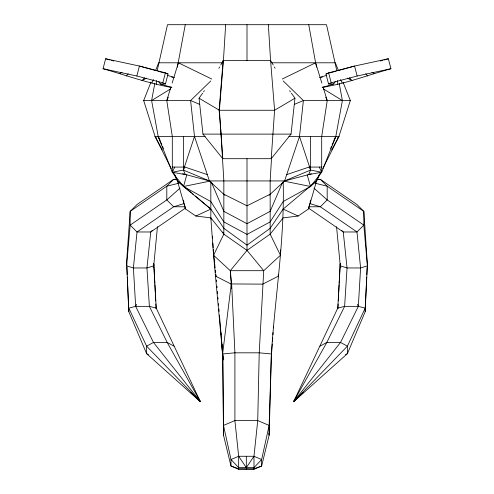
<?xml version="1.0" encoding="UTF-8"?>
<svg xmlns="http://www.w3.org/2000/svg" width="494" height="494" viewBox="0 0 494 494"><rect width="100%" height="100%" fill="white"/><g stroke="black" fill="none" stroke-linecap="round" stroke-linejoin="round"><path stroke-width="0.74" d="M322.872 87.407L337.371 84.431L337.427 80.571M283.167 181.699C284.797 239.38 275.047 296.53 271.379 353.957L269.144 435.134L261.635 466.04L253.978 469.3L238.658 469.3L230.994 466.04L223.492 435.134L222.745 354.711M340.273 263.716L337.76 308.133L293.627 401.715L347.393 353.648L365.202 311.683L366.702 277.004M366.801 274.695L367.141 266.988M367.308 263.135L363.837 211.395L356.977 204.541L320.328 179.334L317.278 179.334M337.915 308.602L338.149 303.977M338.304 300.895L338.649 293.961M338.73 292.417L339.112 284.711M339.193 283.167L340.156 263.901M296.227 396.972L293.627 401.715L340.533 342.441L358.341 306.354L360.595 267.964L356.977 231.976L320.328 206.776L310.078 203.621M223.356 61.62L223.424 60.447L220.769 65.01M222.51 158.698L271.212 158.698L274.596 110.267L270.576 60.447L223.146 60.447L219.12 110.267L221.04 134.109L223.844 180.934L223.844 234.144L213.556 255.256L222.621 353.957L222.806 360.7M271.583 157.16L270.156 180.934L270.156 234.144L280.444 255.256L263.722 270.693L230.278 270.693L213.556 255.256L210.833 217.873L210.833 181.699M223.381 61.268L225.653 24.7M153.727 263.716L156.24 308.133L200.373 401.715L146.607 353.648L128.798 311.683L126.631 261.592L130.163 211.395L137.023 204.541L173.672 179.334L176.722 179.334M271.379 356.223L272.262 343.96M272.422 341.663L272.7 337.828M272.916 334.759L273.083 332.462M273.417 327.862L273.528 326.33M202.62 93.181L199.051 98.207L202.948 134.109L222.788 158.698L219.404 110.267L223.424 60.447M153.103 267.235L153.727 265.84L157.456 226.653M253.978 469.3L253.978 456.271L257.732 420.573L259.22 352.821L263.722 270.693L247 250.378L223.844 234.144L210.833 217.873L195.834 216.039L185.46 208.913L177.432 180.934L174.382 173.876M271.212 158.698L291.052 134.109L294.949 98.207L291.38 93.181M269.125 195.284L284.581 180.934L299.5 136.455L303.396 100.554L283.216 80.948M322.99 86.759L327.238 100.554L321.693 136.455L321.693 172.258L310.473 186.497L283.167 201.546L270.156 221.911L247 234.403L223.844 221.911L210.833 201.546L183.527 186.497L177.432 180.934L173.647 173.406M185.256 24.7L177.371 67.19M339.156 83.183L342.391 100.554L335.803 136.455L321.693 172.258L308.645 174.604L284.581 180.934L209.419 180.934L182.638 173.69M320.353 173.406L316.568 180.934L283.167 209.092L270.156 228.321L247 245.141L223.844 228.321L210.833 209.092L183.527 186.497L172.307 172.258L158.197 136.455L151.609 100.554L154.844 83.183M157.098 71.105L167.485 24.7L326.515 24.7L336.902 71.105M309.726 203.756L308.54 208.913L298.166 216.039L283.167 217.873L270.156 234.144L247 250.378L230.278 270.693L231.501 288.638M310.065 202.287L310.572 200.076M171.128 87.407C147.904 83.19 125.692 75.205 103.067 68.722L105.648 58.761L139.425 66.054L165.397 72.859L168.04 73.995L165.459 83.955L160.303 83.955L158.611 81.541M103.067 68.722L136.844 76.02L139.425 66.054L155.289 70.457M165.459 83.955L162.822 82.819L165.397 72.859L163.946 72.859L158.173 71.26M210.098 181.088L183.527 186.497L186.788 174.833M319.618 173.876L316.568 180.934L308.54 208.913L308.54 207.394M183.404 136.455L183.404 170.078L185.355 174.604L172.307 172.258L172.307 136.455L166.762 100.554L171.01 86.759M172.128 83.128L178.396 62.794L211.741 79.028M322.761 168.621L338.933 136.455L350.332 100.554L342.984 82.029M184.367 167.151L194.5 136.455L190.604 100.554L210.784 80.948M171.239 168.621L155.067 136.455L143.668 100.554L151.016 82.029M155.542 70.63L158.648 62.794L222.522 62.794M282.562 182.348L270.156 211.346L247 223.708L223.844 211.346L211.438 182.348M310.596 136.455L310.596 170.078L308.645 174.604L311.362 173.69M330.61 148.459L331.53 146.341M332.141 144.927L335.803 136.455L334.068 139.882M197.773 396.972L200.373 401.715L153.467 342.441L135.659 306.354L136.597 304.261M151.973 82.819L153.473 79.503M166.762 100.554L168.287 97.17M174.722 167.077L172.307 172.258L183.404 170.078L209.419 180.934L224.875 195.284M311.164 185.127L310.473 186.497L283.902 181.088M183.404 170.078L184.947 167.077L207.295 174.604M331.672 149.935L338.933 136.455L288.829 136.455M218.873 68.271L219.626 66.968M230.278 270.693L231.661 284.136L234.903 352.821L234.903 420.573L238.658 456.271L246.315 467.639L253.978 456.271L261.635 459.525L261.635 466.04L253.978 468.781L238.658 468.744L230.994 466.04L230.994 459.525L223.492 425.427L222.745 353.957L219.447 315.153M322.144 87.481L333.697 83.955L335.389 81.541M203.509 91.927L204.399 90.668M295.011 399.862L293.627 401.715L295.307 400.128M126.341 76.02L128.236 73.674M337.451 138.209L338.933 136.455M144.464 77.854L141.951 80.621L146.57 78.151M152.325 230.395L150.744 231.976L146.953 267.964L149.379 306.354L167.182 342.441L200.373 401.715L198.693 400.128M296.419 399.072L303.125 392.742M316.568 180.934L310.473 186.497L307.212 174.833M180.057 188.115L166.811 199.916L130.163 225.116L126.631 265.84L133.405 267.964L146.953 267.964L153.727 265.84M185.497 208.079L150.744 231.976L137.023 231.976L130.163 225.116L130.163 211.395L166.811 186.195L173.672 179.334L177.476 179.76M151.609 100.554L170.609 88.908M294.949 98.207L274.596 110.267L219.12 110.267M319.958 346.177L326.818 342.441L340.533 342.441L347.393 346.177L347.393 353.648L345.522 354.667M120.011 73.427L122.067 72.371M270.156 194.216L247 205.831L223.844 194.216M282.259 79.028L315.604 62.794L308.744 24.7M195.834 216.039L210.833 209.092L195.352 196.038M333.697 83.955L328.541 83.955L325.96 73.995L328.603 72.859L354.575 66.054L388.352 58.761L390.933 68.722C373.001 73.748 355.452 79.966 337.371 84.431M328.541 83.955L331.178 82.819L357.156 76.02L390.933 68.722M253.978 456.271L238.658 456.271L230.994 459.525L238.658 467.639L253.978 467.639L261.635 459.525L269.144 425.427L271.379 353.957L259.22 352.821L234.903 352.821L222.621 353.957L222.621 356.223L222.689 355.445M294.313 104.376L303.396 100.554L350.332 100.554M284.581 180.934L310.596 170.078L321.693 172.258L319.278 167.077M286.705 174.604L309.053 167.077L321.693 167.077M183.922 203.621L173.672 206.776L137.023 231.976L133.405 267.964L135.659 306.354L128.798 308.133L146.607 346.177L200.373 401.715L198.989 399.862M319.569 77.521L326.787 75.316M325.96 73.995L328.689 73.236M335.827 71.26L330.054 72.859L328.603 72.859L331.178 82.819M338.711 70.457L354.575 66.054L357.156 76.02M380.25 61.009L382.461 60.398M383.937 59.984L388.352 58.761M337.76 308.133L344.621 306.354L358.341 306.354L365.202 308.133L365.202 311.683M178.569 183.293L166.811 186.195L166.811 199.916L173.672 206.776L185.108 206.776M320.946 77.311L322.347 77.021M316.524 179.76L320.328 179.334L327.189 186.195L363.837 211.395L363.837 225.116L367.369 265.84L365.202 308.133L347.393 346.177L293.627 401.715L326.818 342.441L344.621 306.354L347.047 267.964L343.256 231.976L341.675 230.395M271.478 62.794L335.352 62.794L338.458 70.63M143.668 100.554L190.604 100.554L199.687 104.376M202.948 134.109L291.052 134.109M162.328 149.935L155.067 136.455L205.171 136.455M172.307 167.077L184.947 167.077M308.892 206.776L320.328 206.776L327.189 199.916L327.189 186.195L315.431 183.293M215.742 274.72L215.742 276.226L216.131 276.226L215.946 274.726M135.659 306.354L149.379 306.354L156.24 308.133M171.653 77.021L173.054 77.311M136.844 76.02L162.822 82.819M165.311 73.236L168.04 73.995M105.648 58.761L110.063 59.984M111.539 60.398L113.75 61.009M167.213 75.316L174.431 77.521M160.303 83.955L171.856 87.481M336.544 226.653L340.273 265.84L347.047 267.964L360.595 267.964L367.369 265.84L367.369 261.592M283.167 209.092L298.166 216.039M215.742 276.226L231.272 284.136L231.346 285.668M371.933 72.371L373.989 73.427M347.43 78.151L352.049 80.621L349.536 77.854M174.042 346.177L167.182 342.441L153.467 342.441L146.607 346.177L146.607 353.648L148.478 354.667M199.051 98.207L219.404 110.267M323.391 88.908L342.391 100.554M308.503 208.079L343.256 231.976L356.977 231.976L363.837 225.116L327.189 199.916L313.943 188.115M177.432 180.934L191.345 192.66M192.506 193.636L193.66 194.617M190.875 392.742L197.581 399.072M155.067 136.455L156.524 138.178M365.764 73.674L367.66 76.02M289.601 90.668L290.491 91.927M273.231 65.01L270.576 60.447L270.644 61.62M274.374 66.968L275.127 68.271M309.053 167.077L310.596 170.078M159.933 139.882L158.197 136.455L161.859 144.927M182.836 185.127L183.527 186.497M222.856 232.106L223.844 234.144M340.527 79.503L342.027 82.819M325.713 97.17L327.238 100.554M340.273 265.84L340.897 267.235M357.403 304.261L358.341 306.354M162.47 146.341L163.391 148.459M210.833 217.873L211.241 219.04M194.5 136.455L209.419 180.934M299.5 136.455L309.633 167.151M321.872 83.128L315.604 62.794L316.629 67.19M183.428 200.076L183.935 202.287M184.274 203.756L185.46 208.913L185.46 207.394M223.757 359.49L222.621 353.957L231.272 283.939L262.728 284.136L278.258 276.226L278.258 274.72M213.266 249.927L215.118 267.989M215.396 270.237L215.674 272.478M268.958 433.602L269.144 435.134L269.144 425.427L257.732 420.573L234.903 420.573L223.492 425.427L223.492 435.134M216.458 280.042L216.588 281.568M216.977 286.149L217.107 287.675M217.434 291.491L217.626 293.782M217.953 297.598L218.082 299.123M218.472 303.705L218.601 305.23M218.922 309.046L219.12 311.337M220.472 326.33L220.583 327.862M220.917 332.462L221.084 334.759M221.3 337.828L221.578 341.663M221.738 343.96L222.621 356.223M221.473 337.816L221.584 339.353M221.899 343.948L222.059 346.251M222.269 349.314L222.535 353.148M268.347 24.7L270.619 61.268M223.146 60.447L223.214 61.62M212.525 236.212L212.648 238.497M212.895 243.067L213.142 247.642M153.844 263.901L154.807 283.167M154.888 284.711L155.27 292.417M155.351 293.961L155.696 300.895M155.851 303.977L156.085 308.602M126.631 261.592L126.692 263.135M126.859 266.988L127.199 274.695M127.298 277.004L128.798 311.683M156.573 80.571L156.629 84.431M280.444 249.853L280.444 255.256M247 24.7L247 60.509M247 158.698L247 250.378M246.315 456.271L246.315 467.639M246.315 468.763L246.315 469.3M238.658 456.271L238.658 469.3M213.556 249.853L213.556 255.256"/></g></svg>
